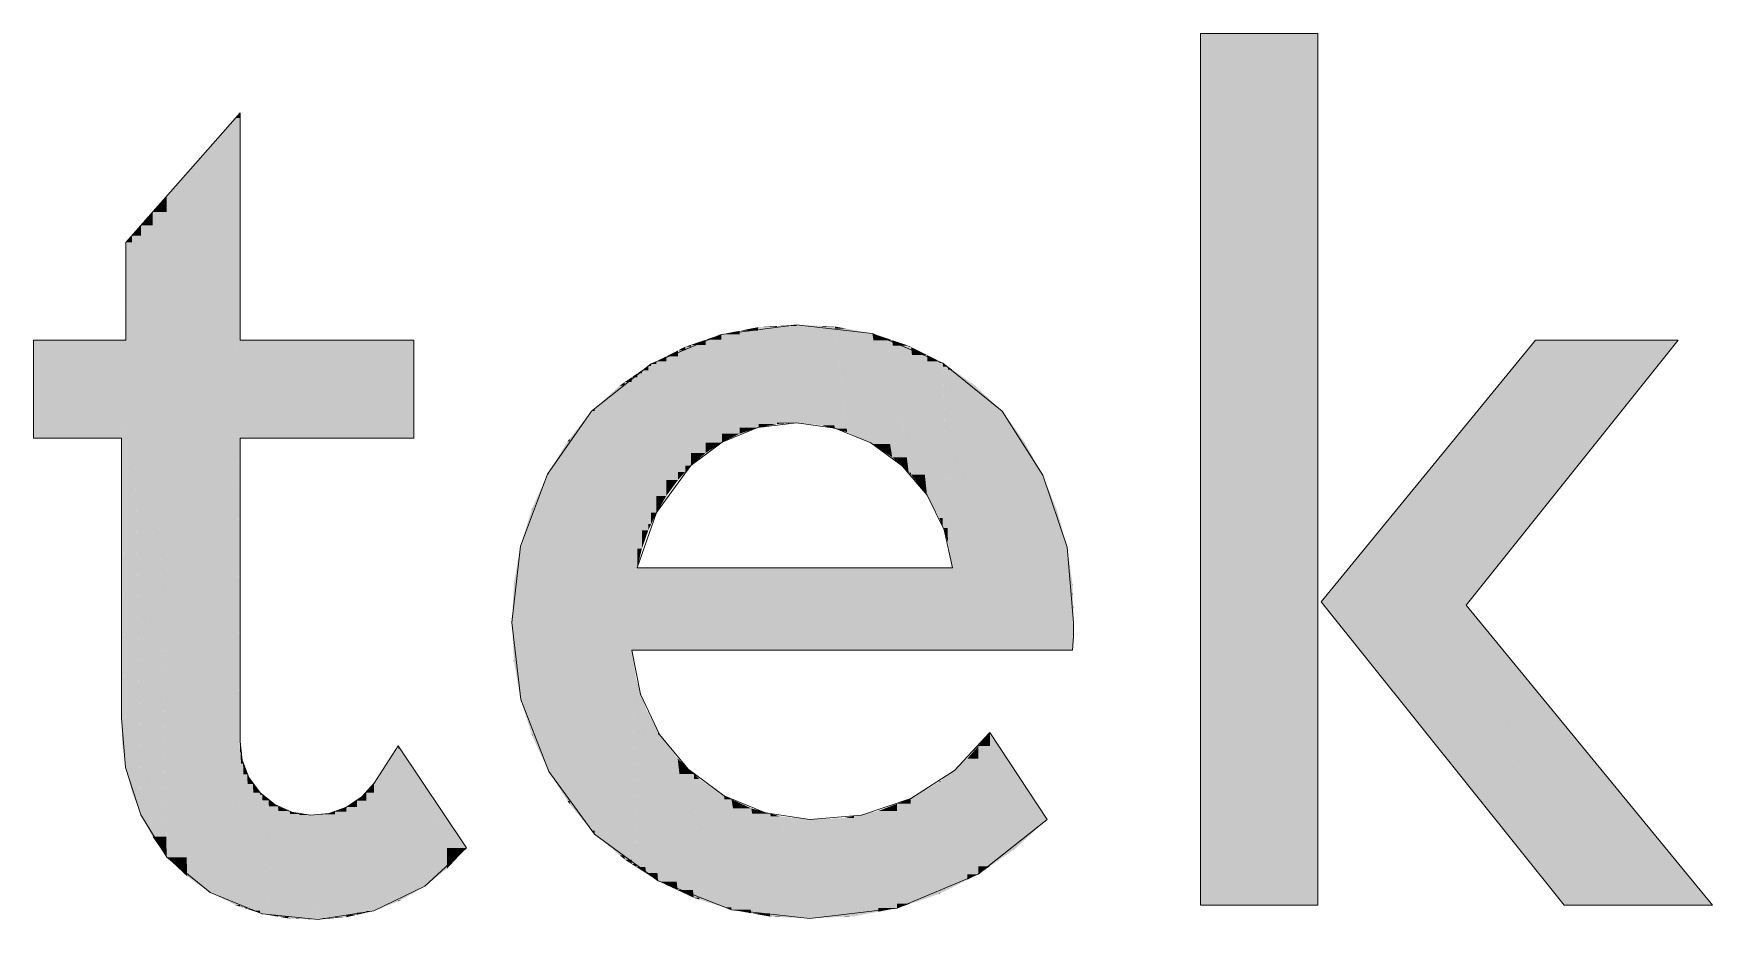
# Model space of a CAD drawing. Extents: x -1 to 1342, y -35 to 723.
# Drawn here: x 1240.482 to 1244.39, y 283.967 to 286.028 of the extents above; entities that cross this region are included whole.
import ezdxf

# ---------------------------------------------------------------- set-up
doc = ezdxf.new("R2010")
doc.units = 0
doc.layers.get('0').update_dxf_attribs({"lineweight": 18})
doc.layers.add('P11_Plankopf_Ausführung_AF_4_800 Plankopf', color=7, linetype='Continuous', lineweight=25)

# ---------------------------------------------------------------- blocks, each defined once
blk = doc.blocks.new('Referenz-A0SKLQSHLL', base_point=(1054.4775, 131.3883))
at = {"layer": 'P11_Plankopf_Ausführung_AF_4_800 Plankopf', "color": 0, "linetype": 'Continuous', "lineweight": 13, "ltscale": 16.9}
for p, q in [((1243.198, 286.0283), (1243.198, 284.0003)), ((1243.4717, 286.0283), (1243.198, 286.0283)), ((1243.4717, 284.0003), (1243.4717, 286.0283)), ((1240.9629, 285.844), (1240.6969, 285.5422)), ((1240.9629, 285.3146), (1240.9629, 285.844)), ((1240.6969, 285.5422), (1240.6969, 285.3146)), ((1242.2581, 285.3504), (1242.0827, 285.3282)), ((1242.4347, 285.3303), (1242.2581, 285.3504)), ((1240.6969, 285.3146), (1240.4822, 285.3146)), ((1240.4822, 285.3146), (1240.4822, 285.087)), ((1241.3673, 285.3146), (1240.9629, 285.3146)), ((1241.3673, 285.087), (1241.3673, 285.3146)), ((1242.0827, 285.3282), (1241.9197, 285.2596)), ((1242.5987, 285.2616), (1242.4347, 285.3303)), ((1243.9781, 285.3149), (1243.4793, 284.7062)), ((1243.8169, 284.6983), (1244.3105, 285.3149)), ((1244.3105, 285.3149), (1243.9781, 285.3149)), ((1242.7369, 285.1497), (1242.5987, 285.2616)), ((1241.9197, 285.2596), (1241.7812, 285.1497)), ((1241.7812, 285.1497), (1241.6784, 285.003)), ((1242.8314, 285.0006), (1242.7369, 285.1497)), ((1242.1684, 285.1113), (1242.0847, 285.0773)), ((1242.2581, 285.1228), (1242.1684, 285.1113)), ((1242.3473, 285.1098), (1242.2581, 285.1228)), ((1242.4307, 285.0758), (1242.3473, 285.1098)), ((1240.4822, 285.087), (1240.687, 285.087)), ((1240.687, 285.087), (1240.687, 284.435)), ((1240.9629, 284.3812), (1240.9629, 285.087)), ((1240.9629, 285.087), (1241.3673, 285.087)), ((1242.0847, 285.0773), (1242.0123, 285.0231)), ((1242.5036, 285.0228), (1242.4307, 285.0758)), ((1241.6784, 285.003), (1241.6153, 284.8355)), ((1242.0123, 285.0231), (1241.9321, 284.9135)), ((1242.5618, 284.954), (1242.5036, 285.0228)), ((1242.8878, 284.8333), (1242.8314, 285.0006)), ((1242.6017, 284.8732), (1242.5618, 284.954)), ((1241.9321, 284.9135), (1241.8874, 284.7852)), ((1242.6212, 284.7852), (1242.6017, 284.8732)), ((1241.6153, 284.8355), (1241.5958, 284.6575)), ((1242.9029, 284.6575), (1242.8878, 284.8333)), ((1242.6212, 284.7852), (1241.8874, 284.7852)), ((1243.4793, 284.7062), (1244.0445, 284.0003)), ((1244.3899, 284.0003), (1243.8169, 284.6983)), ((1241.5958, 284.6575), (1241.616, 284.4786)), ((1242.9026, 284.6254), (1242.9029, 284.6575)), ((1242.9002, 284.5934), (1242.9026, 284.6254)), ((1241.8745, 284.5934), (1241.8948, 284.4912)), ((1241.8745, 284.5934), (1242.9002, 284.5934)), ((1241.8948, 284.4912), (1241.9394, 284.3969)), ((1241.616, 284.4786), (1241.6815, 284.3109)), ((1240.687, 284.435), (1240.6964, 284.3201)), ((1242.6254, 284.3136), (1242.7081, 284.4016)), ((1242.8413, 284.1996), (1242.7081, 284.4016)), ((1240.9629, 284.3812), (1240.9676, 284.3377)), ((1241.3312, 284.371), (1241.2749, 284.2841)), ((1241.4896, 284.1332), (1241.3312, 284.371)), ((1241.9394, 284.3969), (1242.0057, 284.3164)), ((1240.9676, 284.3377), (1240.9835, 284.2969)), ((1240.6964, 284.3201), (1240.7321, 284.2104)), ((1240.9835, 284.2969), (1241.0093, 284.2616)), ((1241.2461, 284.2521), (1241.2749, 284.2841)), ((1241.6815, 284.3109), (1241.788, 284.1657)), ((1242.0057, 284.3164), (1242.0895, 284.2544)), ((1242.5238, 284.2483), (1242.6254, 284.3136)), ((1241.0093, 284.2616), (1241.0435, 284.2342)), ((1241.2103, 284.2282), (1241.2461, 284.2521)), ((1242.0895, 284.2544), (1242.1859, 284.2147)), ((1242.4095, 284.2095), (1242.5238, 284.2483)), ((1240.7321, 284.2104), (1240.7921, 284.1118)), ((1241.0435, 284.2342), (1241.0835, 284.2165)), ((1241.0835, 284.2165), (1241.1268, 284.2098)), ((1241.1268, 284.2098), (1241.1697, 284.2138)), ((1241.1697, 284.2138), (1241.2103, 284.2282)), ((1242.1859, 284.2147), (1242.2891, 284.1996)), ((1242.2891, 284.1996), (1242.4095, 284.2095)), ((1242.6812, 284.0721), (1242.8413, 284.1996)), ((1241.3929, 284.044), (1241.4896, 284.1332)), ((1241.788, 284.1657), (1241.9357, 284.0566)), ((1240.7921, 284.1118), (1240.8936, 284.0295)), ((1241.9357, 284.0566), (1242.1066, 283.9896)), ((1242.4923, 283.9933), (1242.6812, 284.0721)), ((1240.8936, 284.0295), (1241.0144, 283.9799)), ((1241.2745, 283.9869), (1241.3929, 284.044)), ((1241.0144, 283.9799), (1241.1445, 283.967)), ((1241.1445, 283.967), (1241.2745, 283.9869)), ((1242.1066, 283.9896), (1242.2891, 283.9693)), ((1242.2891, 283.9693), (1242.4923, 283.9933)), ((1243.198, 284.0003), (1243.4717, 284.0003)), ((1244.0445, 284.0003), (1244.3899, 284.0003))]:
    blk.add_line(p, q, dxfattribs=at)
at = {"layer": 'P11_Plankopf_Ausführung_AF_4_800 Plankopf', "color": 0, "linetype": 'Continuous', "lineweight": 0, "ltscale": 0.0169}
for points in [[(1243.198, 284.0003), (1243.4717, 284.0003), (1243.198, 286.0283)], [(1243.4717, 284.0003), (1243.4717, 286.0283), (1243.198, 286.0283)], [(1240.9522, 285.7653), (1240.8936, 285.7653), (1240.9522, 285.8318)], [(1240.9629, 285.8318), (1240.9522, 285.8318), (1240.9629, 285.844)], [(1240.9629, 284.0003), (1240.9522, 284.0003), (1240.9522, 285.8318)], [(1240.9629, 285.3146), (1240.9629, 285.8318), (1240.9522, 285.8318)], [(1240.9629, 284.3812), (1240.9607, 284.3812), (1240.9522, 285.8318)], [(1240.9629, 285.087), (1240.9577, 285.087), (1240.9522, 285.8318)], [(1240.9629, 285.3146), (1240.9596, 285.3146), (1240.9522, 285.8318)], [(1240.8936, 285.7044), (1240.8398, 285.7044), (1240.8936, 285.7653)], [(1240.9512, 284.0295), (1240.8936, 284.0295), (1240.8936, 285.7653)], [(1240.9522, 284.0003), (1240.9522, 285.7653), (1240.8936, 285.7653)], [(1240.8398, 285.6502), (1240.7921, 285.6502), (1240.8398, 285.7044)], [(1240.8924, 284.067), (1240.8398, 284.067), (1240.8398, 285.7044)], [(1240.8936, 284.0295), (1240.8936, 285.7044), (1240.8398, 285.7044)], [(1240.7592, 285.5821), (1240.7321, 285.5821), (1240.7592, 285.6129)], [(1240.7921, 285.6129), (1240.7592, 285.6129), (1240.7921, 285.6502)], [(1240.791, 284.1593), (1240.7592, 284.1593), (1240.7592, 285.6129)], [(1240.7921, 284.1118), (1240.7921, 285.6129), (1240.7592, 285.6129)], [(1240.8385, 284.1118), (1240.7921, 284.1118), (1240.7921, 285.6502)], [(1240.8398, 284.067), (1240.8398, 285.6502), (1240.7921, 285.6502)], [(1240.7321, 285.5583), (1240.711, 285.5583), (1240.7321, 285.5821)], [(1240.7582, 284.2104), (1240.7321, 284.2104), (1240.7321, 285.5821)], [(1240.7592, 284.1593), (1240.7592, 285.5821), (1240.7321, 285.5821)], [(1240.711, 285.5422), (1240.6969, 285.5422), (1240.711, 285.5583)], [(1240.6994, 285.3146), (1240.6969, 285.3146), (1240.6969, 285.5422)], [(1240.711, 284.2642), (1240.711, 285.5422), (1240.6969, 285.5422)], [(1240.7312, 284.2642), (1240.711, 284.2642), (1240.711, 285.5583)], [(1240.7321, 284.2104), (1240.7321, 285.5583), (1240.711, 285.5583)], [(1242.1684, 285.3366), (1242.1255, 285.3366), (1242.1684, 285.345)], [(1242.1696, 285.345), (1242.1684, 285.345), (1242.1696, 285.3452)], [(1242.1696, 285.1115), (1242.1684, 285.1115), (1242.1684, 285.345)], [(1242.1696, 285.1115), (1242.1696, 285.345), (1242.1684, 285.345)], [(1242.2129, 285.3452), (1242.1696, 285.3452), (1242.2129, 285.3477)], [(1242.2129, 285.1199), (1242.1696, 285.1199), (1242.1696, 285.3452)], [(1242.2129, 285.1199), (1242.2129, 285.3452), (1242.1696, 285.3452)], [(1242.2581, 285.3477), (1242.2129, 285.3477), (1242.2581, 285.3504)], [(1242.2581, 285.1228), (1242.2129, 285.1228), (1242.2129, 285.3477)], [(1242.2581, 285.1228), (1242.2581, 285.3477), (1242.2129, 285.3477)], [(1242.3163, 285.1228), (1242.2581, 285.1228), (1242.2581, 285.3504)], [(1242.3179, 285.3479), (1242.2587, 285.3479), (1242.2581, 285.3504)], [(1242.3179, 285.1165), (1242.3179, 285.3479), (1242.2587, 285.3479)], [(1242.3462, 285.1165), (1242.3179, 285.1165), (1242.3179, 285.3479)], [(1242.3471, 285.3466), (1242.3181, 285.3466), (1242.3179, 285.3479)], [(1242.3471, 285.1086), (1242.3471, 285.3466), (1242.3181, 285.3466)], [(1242.375, 285.1086), (1242.3471, 285.1086), (1242.3471, 285.3466)], [(1242.376, 285.3413), (1242.3478, 285.3413), (1242.3471, 285.3466)], [(1242.376, 285.1007), (1242.376, 285.3413), (1242.3478, 285.3413)], [(1242.4256, 285.1007), (1242.376, 285.1007), (1242.376, 285.3413)], [(1242.4307, 285.3311), (1242.3781, 285.3311), (1242.376, 285.3413)], [(1240.4822, 285.087), (1240.687, 285.087), (1240.4822, 285.3146)], [(1240.687, 285.087), (1240.687, 285.3146), (1240.4822, 285.3146)], [(1240.6873, 285.087), (1240.687, 285.087), (1240.687, 285.3146)], [(1240.6883, 284.3773), (1240.6883, 285.3146), (1240.687, 285.3146)], [(1240.6959, 284.3773), (1240.6883, 284.3773), (1240.6883, 285.3146)], [(1240.6964, 284.3201), (1240.6964, 285.3146), (1240.6883, 285.3146)], [(1240.6969, 284.3201), (1240.6964, 284.3201), (1240.6964, 285.3146)], [(1240.6969, 284.3184), (1240.6969, 285.3146), (1240.6964, 285.3146)], [(1240.711, 284.2642), (1240.6994, 285.3146), (1240.6969, 285.3146)], [(1240.7103, 284.3184), (1240.6969, 284.3184), (1240.6969, 285.3146)], [(1240.9629, 285.087), (1240.9629, 285.3146), (1240.9596, 285.3146)], [(1240.9629, 285.087), (1241.3673, 285.087), (1240.9629, 285.3146)], [(1241.3673, 285.087), (1241.3673, 285.3146), (1240.9629, 285.3146)], [(1242.0123, 285.2994), (1241.9989, 285.2994), (1242.0123, 285.304)], [(1242.0468, 285.304), (1242.0123, 285.304), (1242.0468, 285.3158)], [(1242.0468, 285.0525), (1242.0123, 285.0525), (1242.0123, 285.304)], [(1242.0468, 285.0525), (1242.0468, 285.304), (1242.0123, 285.304)], [(1242.0827, 285.3158), (1242.0468, 285.3158), (1242.0827, 285.3282)], [(1242.0827, 285.076), (1242.0468, 285.076), (1242.0468, 285.3158)], [(1242.0827, 285.076), (1242.0827, 285.3158), (1242.0468, 285.3158)], [(1242.0847, 285.3282), (1242.0827, 285.3282), (1242.0847, 285.3285)], [(1242.0847, 285.0773), (1242.0827, 285.0773), (1242.0827, 285.3282)], [(1242.0847, 285.0773), (1242.0847, 285.3282), (1242.0827, 285.3282)], [(1242.1255, 285.3285), (1242.0847, 285.3285), (1242.1255, 285.3366)], [(1242.1255, 285.097), (1242.0847, 285.097), (1242.0847, 285.3285)], [(1242.1255, 285.097), (1242.1255, 285.3285), (1242.0847, 285.3285)], [(1242.1684, 285.1113), (1242.1255, 285.1113), (1242.1255, 285.3366)], [(1242.1684, 285.1113), (1242.1684, 285.3366), (1242.1255, 285.3366)], [(1242.4307, 285.0758), (1242.4307, 285.3311), (1242.3781, 285.3311)], [(1242.4347, 285.0758), (1242.4307, 285.0758), (1242.4307, 285.3311)], [(1242.4347, 285.3303), (1242.4307, 285.3303), (1242.4307, 285.3311)], [(1242.4347, 285.0731), (1242.4347, 285.3303), (1242.4307, 285.3303)], [(1242.4759, 285.0731), (1242.4347, 285.0731), (1242.4347, 285.3303)], [(1242.4808, 285.3148), (1242.4372, 285.3148), (1242.4347, 285.3303)], [(1242.4808, 285.0424), (1242.4808, 285.3148), (1242.4372, 285.3148)], [(1242.5147, 285.0424), (1242.4808, 285.0424), (1242.4808, 285.3148)], [(1242.5192, 285.3018), (1242.4824, 285.3018), (1242.4808, 285.3148)], [(1242.5192, 285.0067), (1242.5192, 285.3018), (1242.4824, 285.3018)], [(1242.5247, 285.0067), (1242.5192, 285.0067), (1242.5192, 285.3018)], [(1242.5248, 285.2989), (1242.5192, 285.2989), (1242.5192, 285.3018)], [(1243.9781, 285.1183), (1243.8169, 285.1183), (1243.9781, 285.3149)], [(1243.9781, 284.8996), (1244.3105, 285.3149), (1243.9781, 285.3149)], [(1241.9321, 285.2596), (1241.9197, 285.2596), (1241.9321, 285.2658)], [(1241.9552, 285.2658), (1241.9321, 285.2658), (1241.9552, 285.2774)], [(1241.9552, 284.9526), (1241.9321, 284.9526), (1241.9321, 285.2658)], [(1241.9552, 284.9526), (1241.9552, 285.2658), (1241.9321, 285.2658)], [(1241.982, 285.2774), (1241.9552, 285.2774), (1241.982, 285.2909)], [(1241.982, 284.9893), (1241.9552, 284.9893), (1241.9552, 285.2774)], [(1241.982, 284.9893), (1241.982, 285.2774), (1241.9552, 285.2774)], [(1241.9989, 285.2909), (1241.982, 285.2909), (1241.9989, 285.2994)], [(1241.9989, 285.0081), (1241.982, 285.0081), (1241.982, 285.2909)], [(1241.9989, 285.0081), (1241.9989, 285.2909), (1241.982, 285.2909)], [(1242.0123, 285.0231), (1241.9989, 285.0231), (1241.9989, 285.2994)], [(1242.0123, 285.0231), (1242.0123, 285.2994), (1241.9989, 285.2994)], [(1242.5248, 285.0015), (1242.5248, 285.2989), (1242.5192, 285.2989)], [(1242.5567, 285.0015), (1242.5248, 285.0015), (1242.5248, 285.2989)], [(1242.5618, 285.2803), (1242.5268, 285.2803), (1242.5248, 285.2989)], [(1242.5618, 284.954), (1242.5618, 285.2803), (1242.5268, 285.2803)], [(1242.5866, 284.954), (1242.5618, 284.954), (1242.5618, 285.2803)], [(1242.5906, 285.2657), (1242.5629, 285.2657), (1242.5618, 285.2803)], [(1242.5906, 284.9012), (1242.5906, 285.2657), (1242.5629, 285.2657)], [(1242.5982, 284.9012), (1242.5906, 284.9012), (1242.5906, 285.2657)], [(1242.5987, 285.2616), (1242.5907, 285.2616), (1242.5906, 285.2657)], [(1242.5987, 284.8781), (1242.5987, 285.2616), (1242.5907, 285.2616)], [(1242.6096, 284.8781), (1242.5987, 284.8781), (1242.5987, 285.2616)], [(1242.6106, 285.2533), (1242.599, 285.2533), (1242.5987, 285.2616)], [(1241.8745, 285.2173), (1241.8582, 285.2173), (1241.8745, 285.2285)], [(1241.8874, 285.2285), (1241.8745, 285.2285), (1241.8874, 285.2374)], [(1241.8745, 284.5934), (1241.8874, 284.5934), (1241.8745, 285.2285)], [(1241.8874, 284.5934), (1241.8874, 285.2285), (1241.8745, 285.2285)], [(1241.8981, 285.2374), (1241.8874, 285.2374), (1241.8981, 285.2447)], [(1241.8981, 284.8294), (1241.8874, 284.8294), (1241.8874, 285.2374)], [(1241.8981, 284.8294), (1241.8981, 285.2374), (1241.8874, 285.2374)], [(1241.913, 285.2447), (1241.8981, 285.2447), (1241.913, 285.2549)], [(1241.913, 284.8723), (1241.8981, 284.8723), (1241.8981, 285.2447)], [(1241.913, 284.8723), (1241.913, 285.2447), (1241.8981, 285.2447)], [(1241.9197, 285.2549), (1241.913, 285.2549), (1241.9197, 285.2596)], [(1241.9197, 284.8868), (1241.913, 284.8868), (1241.913, 285.2549)], [(1241.9197, 284.8868), (1241.9197, 285.2549), (1241.913, 285.2549)], [(1241.9321, 284.9135), (1241.9197, 284.9135), (1241.9197, 285.2596)], [(1241.9321, 284.9135), (1241.9321, 285.2596), (1241.9197, 285.2596)], [(1242.6106, 284.8444), (1242.6106, 285.2533), (1242.599, 285.2533)], [(1242.6199, 284.8444), (1242.6106, 284.8444), (1242.6106, 285.2533)], [(1242.6212, 285.2459), (1242.6108, 285.2459), (1242.6106, 285.2533)], [(1242.6212, 284.7852), (1242.6212, 285.2459), (1242.6108, 285.2459)], [(1242.6212, 284.5934), (1242.6718, 284.5934), (1242.6212, 285.2459)], [(1242.6718, 285.2105), (1242.624, 285.2105), (1242.6212, 285.2459)], [(1241.8467, 285.1559), (1241.788, 285.1559), (1241.8467, 285.2093)], [(1241.8582, 285.2093), (1241.8467, 285.2093), (1241.8582, 285.2173)], [(1241.8581, 284.116), (1241.8467, 284.116), (1241.8467, 285.2093)], [(1241.8582, 284.1063), (1241.8582, 285.2093), (1241.8467, 285.2093)], [(1241.8744, 284.1063), (1241.8582, 284.1063), (1241.8582, 285.2173)], [(1241.8745, 284.0958), (1241.8745, 285.2173), (1241.8582, 285.2173)], [(1242.6718, 284.5934), (1242.6718, 285.2105), (1242.624, 285.2105)], [(1242.6718, 284.5934), (1242.7369, 284.5934), (1242.6718, 285.2105)], [(1242.7369, 285.1497), (1242.6782, 285.1497), (1242.6718, 285.2105)], [(1241.7812, 285.0856), (1241.73, 285.0856), (1241.7812, 285.1497)], [(1241.788, 285.1497), (1241.7812, 285.1497), (1241.788, 285.1559)], [(1241.788, 284.1738), (1241.7812, 284.1738), (1241.7812, 285.1497)], [(1241.788, 284.1657), (1241.788, 285.1497), (1241.7812, 285.1497)], [(1241.8439, 284.1657), (1241.788, 284.1657), (1241.788, 285.1559)], [(1241.8467, 284.116), (1241.8467, 285.1559), (1241.788, 285.1559)], [(1242.7369, 284.5934), (1242.7369, 285.1497), (1242.6782, 285.1497)], [(1242.7369, 284.5934), (1242.7886, 284.5934), (1242.7369, 285.1497)], [(1242.7886, 285.078), (1242.7435, 285.078), (1242.7369, 285.1497)], [(1242.1255, 285.097), (1242.1684, 285.1113), (1242.1255, 285.1113)], [(1242.1684, 285.1113), (1242.1696, 285.1115), (1242.1684, 285.1115)], [(1242.1696, 285.1115), (1242.2129, 285.1199), (1242.1696, 285.1199)], [(1242.2129, 285.1199), (1242.2581, 285.1228), (1242.2129, 285.1228)], [(1242.3179, 285.1165), (1242.3163, 285.1228), (1242.2581, 285.1228)], [(1242.3471, 285.1086), (1242.3462, 285.1165), (1242.3179, 285.1165)], [(1242.376, 285.1007), (1242.375, 285.1086), (1242.3471, 285.1086)], [(1243.8169, 284.7062), (1243.4793, 284.7062), (1243.8169, 285.1183)], [(1243.9781, 284.8996), (1243.8169, 284.8996), (1243.8169, 285.1183)], [(1243.9781, 284.8996), (1243.9781, 285.1183), (1243.8169, 285.1183)], [(1240.6883, 284.3773), (1240.6873, 285.087), (1240.687, 285.087)], [(1240.6882, 284.435), (1240.687, 284.435), (1240.687, 285.087)], [(1240.9629, 284.3812), (1240.9629, 285.087), (1240.9577, 285.087)], [(1241.7252, 285.0081), (1241.6815, 285.0081), (1241.7252, 285.0796)], [(1241.73, 285.0796), (1241.7252, 285.0796), (1241.73, 285.0856)], [(1241.73, 284.2424), (1241.7252, 284.2424), (1241.7252, 285.0796)], [(1241.73, 284.2348), (1241.73, 285.0796), (1241.7252, 285.0796)], [(1241.7778, 284.2348), (1241.73, 284.2348), (1241.73, 285.0856)], [(1241.7812, 284.1738), (1241.7812, 285.0856), (1241.73, 285.0856)], [(1242.0468, 285.0525), (1242.0827, 285.076), (1242.0468, 285.076)], [(1242.0827, 285.076), (1242.0847, 285.0773), (1242.0827, 285.0773)], [(1242.0847, 285.0773), (1242.1255, 285.097), (1242.0847, 285.097)], [(1242.4307, 285.0758), (1242.4256, 285.1007), (1242.376, 285.1007)], [(1242.4347, 285.0731), (1242.4347, 285.0758), (1242.4307, 285.0758)], [(1242.4808, 285.0424), (1242.4759, 285.0731), (1242.4347, 285.0731)], [(1242.7886, 284.5934), (1242.7886, 285.078), (1242.7435, 285.078)], [(1242.7886, 284.5934), (1242.8314, 284.5934), (1242.7886, 285.078)], [(1242.8314, 285.0006), (1242.7954, 285.0006), (1242.7886, 285.078)], [(1242.0123, 285.0231), (1242.0468, 285.0525), (1242.0123, 285.0525)], [(1242.5192, 285.0067), (1242.5147, 285.0424), (1242.4808, 285.0424)], [(1241.6784, 284.925), (1241.6433, 284.925), (1241.6784, 285.003)], [(1241.6815, 285.003), (1241.6784, 285.003), (1241.6815, 285.0081)], [(1241.6815, 284.3175), (1241.6784, 284.3175), (1241.6784, 285.003)], [(1241.6815, 284.3109), (1241.6815, 285.003), (1241.6784, 285.003)], [(1241.7213, 284.3109), (1241.6815, 284.3109), (1241.6815, 285.0081)], [(1241.7252, 284.2424), (1241.7252, 285.0081), (1241.6815, 285.0081)], [(1241.9552, 284.9526), (1241.982, 284.9893), (1241.9552, 284.9893)], [(1241.982, 284.9893), (1241.9989, 285.0081), (1241.982, 285.0081)], [(1241.9989, 285.0081), (1242.0123, 285.0231), (1241.9989, 285.0231)], [(1242.5248, 285.0015), (1242.5247, 285.0067), (1242.5192, 285.0067)], [(1242.5618, 284.954), (1242.5567, 285.0015), (1242.5248, 285.0015)], [(1242.8314, 284.5934), (1242.8314, 285.0006), (1242.7954, 285.0006)], [(1242.8314, 284.5934), (1242.8646, 284.5934), (1242.8314, 285.0006)], [(1242.8646, 284.9187), (1242.8381, 284.9187), (1242.8314, 285.0006)], [(1241.9321, 284.9135), (1241.9552, 284.9526), (1241.9321, 284.9526)], [(1242.5906, 284.9012), (1242.5866, 284.954), (1242.5618, 284.954)], [(1241.6416, 284.8377), (1241.616, 284.8377), (1241.6416, 284.9212)], [(1241.6433, 284.9212), (1241.6416, 284.9212), (1241.6433, 284.925)], [(1241.6433, 284.3979), (1241.6416, 284.3979), (1241.6416, 284.9212)], [(1241.6433, 284.3926), (1241.6433, 284.9212), (1241.6416, 284.9212)], [(1241.6741, 284.3926), (1241.6433, 284.3926), (1241.6433, 284.925)], [(1241.6784, 284.3175), (1241.6784, 284.925), (1241.6433, 284.925)], [(1241.9197, 284.8868), (1241.9321, 284.9135), (1241.9197, 284.9135)], [(1242.8646, 284.5934), (1242.8646, 284.9187), (1242.8381, 284.9187)], [(1242.8646, 284.5934), (1242.8878, 284.5934), (1242.8646, 284.9187)], [(1242.8878, 284.8333), (1242.8707, 284.8333), (1242.8646, 284.9187)], [(1241.8981, 284.8294), (1241.913, 284.8723), (1241.8981, 284.8723)], [(1241.913, 284.8723), (1241.9197, 284.8868), (1241.913, 284.8868)], [(1242.5987, 284.8781), (1242.5982, 284.9012), (1242.5906, 284.9012)], [(1242.6106, 284.8444), (1242.6096, 284.8781), (1242.5987, 284.8781)], [(1243.8169, 284.6983), (1243.9781, 284.8996), (1243.8169, 284.8996)], [(1241.6153, 284.7477), (1241.6001, 284.7477), (1241.6153, 284.8355)], [(1241.616, 284.8355), (1241.6153, 284.8355), (1241.616, 284.8377)], [(1241.616, 284.4823), (1241.6153, 284.4823), (1241.6153, 284.8355)], [(1241.616, 284.4786), (1241.616, 284.8355), (1241.6153, 284.8355)], [(1241.6369, 284.4786), (1241.616, 284.4786), (1241.616, 284.8377)], [(1241.6416, 284.3979), (1241.6416, 284.8377), (1241.616, 284.8377)], [(1242.6212, 284.7852), (1242.6199, 284.8444), (1242.6106, 284.8444)], [(1242.8878, 284.5934), (1242.8878, 284.8333), (1242.8707, 284.8333)], [(1242.8878, 284.5934), (1242.9002, 284.5934), (1242.8878, 284.8333)], [(1242.9002, 284.7489), (1242.8922, 284.7489), (1242.8878, 284.8333)], [(1241.8874, 284.7852), (1241.8981, 284.8294), (1241.8874, 284.8294)], [(1241.8874, 284.5934), (1242.6212, 284.5934), (1241.8874, 284.7852)], [(1242.6212, 284.5934), (1242.6212, 284.7852), (1241.8874, 284.7852)], [(1241.6, 284.6575), (1241.5958, 284.6575), (1241.6, 284.7471)], [(1241.6001, 284.7471), (1241.6, 284.7471), (1241.6001, 284.7477)], [(1241.6001, 284.5695), (1241.6, 284.5695), (1241.6, 284.7471)], [(1241.6001, 284.5674), (1241.6001, 284.7471), (1241.6, 284.7471)], [(1241.6104, 284.5674), (1241.6001, 284.5674), (1241.6001, 284.7477)], [(1241.6153, 284.4823), (1241.6153, 284.7477), (1241.6001, 284.7477)], [(1242.9002, 284.5934), (1242.9002, 284.7489), (1242.8922, 284.7489)], [(1242.9007, 284.5979), (1242.9002, 284.5979), (1242.9002, 284.7489)], [(1242.9007, 284.7459), (1242.9002, 284.7459), (1242.9002, 284.7489)], [(1242.9007, 284.5979), (1242.9007, 284.7459), (1242.9002, 284.7459)], [(1242.9013, 284.6041), (1242.9007, 284.6041), (1242.9007, 284.7459)], [(1242.9013, 284.7226), (1242.9008, 284.7226), (1242.9007, 284.7459)], [(1242.9013, 284.6041), (1242.9013, 284.7226), (1242.9008, 284.7226)], [(1242.9021, 284.6147), (1242.9013, 284.6147), (1242.9013, 284.7226)], [(1242.9021, 284.6913), (1242.9015, 284.6913), (1242.9013, 284.7226)], [(1242.9021, 284.6147), (1242.9021, 284.6913), (1242.9015, 284.6913)], [(1242.9026, 284.6254), (1242.9021, 284.6254), (1242.9021, 284.6913)], [(1242.9026, 284.6692), (1242.9023, 284.6692), (1242.9021, 284.6913)], [(1243.8169, 284.2845), (1243.8169, 284.7062), (1243.4793, 284.7062)], [(1243.9518, 284.2845), (1243.8169, 284.2845), (1243.8169, 284.6983)], [(1244.0445, 284.4211), (1243.9073, 284.4211), (1243.8169, 284.6983)], [(1241.6, 284.5695), (1241.6, 284.6575), (1241.5958, 284.6575)], [(1242.9026, 284.6254), (1242.9026, 284.6692), (1242.9023, 284.6692)], [(1242.9029, 284.635), (1242.9026, 284.635), (1242.9026, 284.6692)], [(1242.9029, 284.6575), (1242.9028, 284.6575), (1242.9026, 284.6692)], [(1242.9029, 284.635), (1242.9029, 284.6575), (1242.9028, 284.6575)], [(1242.903, 284.6361), (1242.9029, 284.6361), (1242.9029, 284.6575)], [(1242.903, 284.6547), (1242.903, 284.6547), (1242.9029, 284.6575)], [(1242.9029, 284.635), (1242.903, 284.6361), (1242.9029, 284.6361)], [(1242.903, 284.6361), (1242.903, 284.6547), (1242.903, 284.6547)], [(1242.9031, 284.6468), (1242.903, 284.6468), (1242.903, 284.6547)], [(1242.903, 284.6361), (1242.9031, 284.6468), (1242.903, 284.6468)], [(1242.9002, 284.5934), (1242.9007, 284.5979), (1242.9002, 284.5979)], [(1242.9007, 284.5979), (1242.9013, 284.6041), (1242.9007, 284.6041)], [(1242.9013, 284.6041), (1242.9021, 284.6147), (1242.9013, 284.6147)], [(1242.9021, 284.6147), (1242.9026, 284.6254), (1242.9021, 284.6254)], [(1242.9026, 284.6254), (1242.9029, 284.635), (1242.9026, 284.635)], [(1241.6001, 284.5674), (1241.6001, 284.5695), (1241.6, 284.5695)], [(1241.6153, 284.4823), (1241.6104, 284.5674), (1241.6001, 284.5674)], [(1241.8851, 284.0958), (1241.8745, 284.0958), (1241.8745, 284.5934)], [(1241.8853, 284.5247), (1241.876, 284.5247), (1241.8745, 284.5934)], [(1241.8853, 284.0889), (1241.8853, 284.5247), (1241.876, 284.5247)], [(1241.9064, 284.0889), (1241.8853, 284.0889), (1241.8853, 284.5247)], [(1241.9071, 284.4586), (1241.8885, 284.4586), (1241.8853, 284.5247)], [(1241.616, 284.4786), (1241.616, 284.4823), (1241.6153, 284.4823)], [(1241.6416, 284.3979), (1241.6369, 284.4786), (1241.616, 284.4786)], [(1241.9071, 284.0749), (1241.9071, 284.4586), (1241.8885, 284.4586)], [(1241.9344, 284.0749), (1241.9071, 284.0749), (1241.9071, 284.4586)], [(1241.9357, 284.4041), (1241.911, 284.4041), (1241.9071, 284.4586)], [(1240.6883, 284.3773), (1240.6882, 284.435), (1240.687, 284.435)], [(1241.9357, 284.0566), (1241.9357, 284.4041), (1241.911, 284.4041)], [(1241.9394, 284.0566), (1241.9357, 284.0566), (1241.9357, 284.4041)], [(1241.9394, 284.3969), (1241.9357, 284.3969), (1241.9357, 284.4041)], [(1242.7081, 284.3706), (1242.6812, 284.3706), (1242.7081, 284.4016)], [(1242.7657, 284.1303), (1242.7081, 284.1303), (1242.7081, 284.4016)], [(1242.7657, 284.3143), (1242.7266, 284.3143), (1242.7081, 284.4016)], [(1244.0445, 284.0003), (1244.0445, 284.4211), (1243.9073, 284.4211)], [(1244.0445, 284.0003), (1244.3899, 284.0003), (1244.0445, 284.4211)], [(1240.6964, 284.3201), (1240.6959, 284.3773), (1240.6883, 284.3773)], [(1240.9629, 283.9968), (1240.9629, 284.3812), (1240.9607, 284.3812)], [(1240.9644, 283.9968), (1240.9629, 283.9968), (1240.9629, 284.3812)], [(1240.9644, 284.3549), (1240.963, 284.3549), (1240.9629, 284.3812)], [(1241.3312, 284.2841), (1241.2749, 284.2841), (1241.3312, 284.371)], [(1241.3358, 284.011), (1241.3312, 284.011), (1241.3312, 284.371)], [(1241.3358, 284.364), (1241.3312, 284.364), (1241.3312, 284.371)], [(1241.3358, 284.011), (1241.3358, 284.364), (1241.3312, 284.364)], [(1241.3929, 284.044), (1241.3358, 284.044), (1241.3358, 284.364)], [(1241.3929, 284.2782), (1241.3511, 284.2782), (1241.3358, 284.364)], [(1241.6433, 284.3926), (1241.6433, 284.3979), (1241.6416, 284.3979)], [(1241.6784, 284.3175), (1241.6741, 284.3926), (1241.6433, 284.3926)], [(1241.9394, 284.0548), (1241.9394, 284.3969), (1241.9357, 284.3969)], [(1241.9791, 284.0548), (1241.9394, 284.0548), (1241.9394, 284.3969)], [(1241.9814, 284.3414), (1241.9459, 284.3414), (1241.9394, 284.3969)], [(1242.6812, 284.3407), (1242.6553, 284.3407), (1242.6812, 284.3706)], [(1242.7081, 284.0906), (1242.6812, 284.0906), (1242.6812, 284.3706)], [(1242.7081, 284.0906), (1242.7081, 284.3706), (1242.6812, 284.3706)], [(1240.9644, 283.9963), (1240.9644, 284.3549), (1240.963, 284.3549)], [(1240.9699, 283.9963), (1240.9644, 283.9963), (1240.9644, 284.3549)], [(1240.9699, 284.3292), (1240.9648, 284.3292), (1240.9644, 284.3549)], [(1240.9699, 283.9945), (1240.9699, 284.3292), (1240.9648, 284.3292)], [(1240.9794, 283.9945), (1240.9699, 283.9945), (1240.9699, 284.3292)], [(1240.9795, 284.3047), (1240.9706, 284.3047), (1240.9699, 284.3292)], [(1241.9814, 284.0351), (1241.9814, 284.3414), (1241.9459, 284.3414)], [(1242.0169, 284.0351), (1241.9814, 284.0351), (1241.9814, 284.3414)], [(1242.0189, 284.3057), (1241.9855, 284.3057), (1241.9814, 284.3414)], [(1242.6553, 284.2891), (1242.5934, 284.2891), (1242.6553, 284.3407)], [(1242.6812, 284.0721), (1242.6553, 284.0721), (1242.6553, 284.3407)], [(1242.6812, 284.0721), (1242.6812, 284.3407), (1242.6553, 284.3407)], [(1240.6969, 284.3184), (1240.6969, 284.3201), (1240.6964, 284.3201)], [(1240.711, 284.2642), (1240.7103, 284.3184), (1240.6969, 284.3184)], [(1240.9795, 283.9913), (1240.9795, 284.3047), (1240.9706, 284.3047)], [(1240.9925, 283.9913), (1240.9795, 283.9913), (1240.9795, 284.3047)], [(1240.9927, 284.282), (1240.9804, 284.282), (1240.9795, 284.3047)], [(1241.2749, 284.2835), (1241.2745, 284.2835), (1241.2749, 284.2841)], [(1241.3312, 284.0092), (1241.2749, 284.0092), (1241.2749, 284.2841)], [(1241.3312, 284.0092), (1241.3312, 284.2841), (1241.2749, 284.2841)], [(1241.6815, 284.3109), (1241.6815, 284.3175), (1241.6784, 284.3175)], [(1241.7252, 284.2424), (1241.7213, 284.3109), (1241.6815, 284.3109)], [(1242.0189, 284.0174), (1242.0189, 284.3057), (1241.9855, 284.3057)], [(1242.0317, 284.0174), (1242.0189, 284.0174), (1242.0189, 284.3057)], [(1242.0319, 284.2934), (1242.0195, 284.2934), (1242.0189, 284.3057)], [(1242.0319, 284.0133), (1242.0319, 284.2934), (1242.0195, 284.2934)], [(1242.086, 284.0133), (1242.0319, 284.0133), (1242.0319, 284.2934)], [(1242.0895, 284.2544), (1242.0394, 284.2544), (1242.0319, 284.2934)], [(1242.5895, 284.2483), (1242.5238, 284.2483), (1242.5895, 284.2868)], [(1242.5934, 284.2868), (1242.5895, 284.2868), (1242.5934, 284.2891)], [(1242.5934, 284.028), (1242.5895, 284.028), (1242.5895, 284.2868)], [(1242.5934, 284.028), (1242.5934, 284.2868), (1242.5895, 284.2868)], [(1242.6553, 284.0591), (1242.5934, 284.0591), (1242.5934, 284.2891)], [(1242.6553, 284.0591), (1242.6553, 284.2891), (1242.5934, 284.2891)], [(1242.7657, 284.1303), (1242.7657, 284.3143), (1242.7266, 284.3143)], [(1242.8413, 284.1996), (1242.7657, 284.1996), (1242.7657, 284.3143)], [(1244.0445, 284.0003), (1243.9518, 284.2845), (1243.8169, 284.2845)], [(1240.7321, 284.2104), (1240.7312, 284.2642), (1240.711, 284.2642)], [(1240.9927, 283.987), (1240.9927, 284.282), (1240.9804, 284.282)], [(1241.009, 283.987), (1240.9927, 283.987), (1240.9927, 284.282)], [(1241.0093, 284.2616), (1240.9938, 284.2616), (1240.9927, 284.282)], [(1241.0093, 283.9815), (1241.0093, 284.2616), (1240.9938, 284.2616)], [(1241.0144, 283.9815), (1241.0093, 283.9815), (1241.0093, 284.2616)], [(1241.0144, 284.257), (1241.0094, 284.257), (1241.0093, 284.2616)], [(1241.0144, 283.9799), (1241.0144, 284.257), (1241.0094, 284.257)], [(1241.0288, 283.9799), (1241.0144, 283.9799), (1241.0144, 284.257)], [(1241.029, 284.2441), (1241.0151, 284.2441), (1241.0144, 284.257)], [(1241.2566, 284.2431), (1241.2348, 284.2431), (1241.2566, 284.262)], [(1241.2745, 284.262), (1241.2566, 284.262), (1241.2745, 284.2835)], [(1241.2745, 283.9869), (1241.2566, 283.9869), (1241.2566, 284.262)], [(1241.2745, 283.9869), (1241.2745, 284.262), (1241.2566, 284.262)], [(1241.2749, 283.9871), (1241.2745, 283.9871), (1241.2745, 284.2835)], [(1241.2749, 283.9871), (1241.2749, 284.2835), (1241.2745, 284.2835)], [(1241.3929, 284.044), (1241.3929, 284.2782), (1241.3511, 284.2782)], [(1241.4446, 284.085), (1241.3929, 284.085), (1241.3929, 284.2782)], [(1241.4446, 284.2007), (1241.4137, 284.2007), (1241.3929, 284.2782)], [(1242.0895, 283.995), (1242.0895, 284.2544), (1242.0394, 284.2544)], [(1242.1062, 283.995), (1242.0895, 283.995), (1242.0895, 284.2544)], [(1242.1066, 284.2465), (1242.09, 284.2465), (1242.0895, 284.2544)], [(1242.1066, 283.9896), (1242.1066, 284.2465), (1242.09, 284.2465)], [(1242.1513, 283.9896), (1242.1066, 283.9896), (1242.1066, 284.2465)], [(1242.1527, 284.2253), (1242.1103, 284.2253), (1242.1066, 284.2465)], [(1242.5238, 284.2361), (1242.4923, 284.2361), (1242.5238, 284.2483)], [(1242.5895, 284.0261), (1242.5238, 284.0261), (1242.5238, 284.2483)], [(1242.5895, 284.0261), (1242.5895, 284.2483), (1242.5238, 284.2483)], [(1240.7592, 284.1593), (1240.7582, 284.2104), (1240.7321, 284.2104)], [(1241.029, 283.9773), (1241.029, 284.2441), (1241.0151, 284.2441)], [(1241.0508, 283.9773), (1241.029, 283.9773), (1241.029, 284.2441)], [(1241.0511, 284.2298), (1241.0301, 284.2298), (1241.029, 284.2441)], [(1241.0511, 283.9735), (1241.0511, 284.2298), (1241.0301, 284.2298)], [(1241.0748, 283.9735), (1241.0511, 283.9735), (1241.0511, 284.2298)], [(1241.0752, 284.2192), (1241.0521, 284.2192), (1241.0511, 284.2298)], [(1241.0752, 283.9693), (1241.0752, 284.2192), (1241.0521, 284.2192)], [(1241.079, 283.9693), (1241.0752, 283.9693), (1241.0752, 284.2192)], [(1241.079, 284.2182), (1241.0752, 284.2182), (1241.0752, 284.2192)], [(1241.079, 283.9687), (1241.079, 284.2182), (1241.0752, 284.2182)], [(1241.1005, 283.9687), (1241.079, 283.9687), (1241.079, 284.2182)], [(1241.1006, 284.2125), (1241.0795, 284.2125), (1241.079, 284.2182)], [(1241.1006, 283.9681), (1241.1006, 284.2125), (1241.0795, 284.2125)], [(1241.1267, 283.9681), (1241.1006, 283.9681), (1241.1006, 284.2125)], [(1241.1268, 284.2098), (1241.1009, 284.2098), (1241.1006, 284.2125)], [(1241.1268, 283.9674), (1241.1268, 284.2098), (1241.1009, 284.2098)], [(1241.1445, 284.2098), (1241.1268, 284.2098), (1241.1445, 284.2107)], [(1241.1444, 283.9674), (1241.1268, 283.9674), (1241.1268, 284.2098)], [(1241.1445, 283.967), (1241.1445, 284.2098), (1241.1268, 284.2098)], [(1241.1555, 284.2107), (1241.1445, 284.2107), (1241.1555, 284.2113)], [(1241.1555, 283.9678), (1241.1445, 283.9678), (1241.1445, 284.2107)], [(1241.1555, 283.9678), (1241.1555, 284.2107), (1241.1445, 284.2107)], [(1241.1836, 284.2113), (1241.1555, 284.2113), (1241.1836, 284.2174)], [(1241.1836, 283.97), (1241.1555, 283.97), (1241.1555, 284.2113)], [(1241.1836, 283.97), (1241.1836, 284.2113), (1241.1555, 284.2113)], [(1241.2102, 284.2174), (1241.1836, 284.2174), (1241.2102, 284.2281)], [(1241.2102, 283.9721), (1241.1836, 283.9721), (1241.1836, 284.2174)], [(1241.2102, 283.9721), (1241.2102, 284.2174), (1241.1836, 284.2174)], [(1241.2103, 284.2281), (1241.2102, 284.2281), (1241.2103, 284.2282)], [(1241.2103, 283.9721), (1241.2102, 283.9721), (1241.2102, 284.2281)], [(1241.2103, 283.9721), (1241.2103, 284.2281), (1241.2102, 284.2281)], [(1241.2348, 284.2282), (1241.2103, 284.2282), (1241.2348, 284.2431)], [(1241.2348, 283.9778), (1241.2103, 283.9778), (1241.2103, 284.2282)], [(1241.2348, 283.9778), (1241.2348, 284.2282), (1241.2103, 284.2282)], [(1241.2566, 283.9828), (1241.2348, 283.9828), (1241.2348, 284.2431)], [(1241.2566, 283.9828), (1241.2566, 284.2431), (1241.2348, 284.2431)], [(1241.73, 284.2348), (1241.73, 284.2424), (1241.7252, 284.2424)], [(1241.7812, 284.1738), (1241.7778, 284.2348), (1241.73, 284.2348)], [(1242.1527, 283.9814), (1242.1527, 284.2253), (1242.1103, 284.2253)], [(1242.1958, 283.9814), (1242.1527, 283.9814), (1242.1527, 284.2253)], [(1242.1972, 284.2131), (1242.1549, 284.2131), (1242.1527, 284.2253)], [(1242.1972, 283.9734), (1242.1972, 284.2131), (1242.1549, 284.2131)], [(1242.2198, 283.9734), (1242.1972, 283.9734), (1242.1972, 284.2131)], [(1242.2198, 284.2068), (1242.1978, 284.2068), (1242.1972, 284.2131)], [(1242.2198, 283.9724), (1242.2198, 284.2068), (1242.1978, 284.2068)], [(1242.2882, 283.9724), (1242.2198, 283.9724), (1242.2198, 284.2068)], [(1242.2891, 284.1996), (1242.222, 284.1996), (1242.2198, 284.2068)], [(1242.3915, 284.2029), (1242.3696, 284.2029), (1242.3915, 284.2075)], [(1242.4486, 284.2075), (1242.3915, 284.2075), (1242.4486, 284.2193)], [(1242.4486, 283.985), (1242.3915, 283.985), (1242.3915, 284.2075)], [(1242.4486, 283.985), (1242.4486, 284.2075), (1242.3915, 284.2075)], [(1242.4923, 284.2193), (1242.4486, 284.2193), (1242.4923, 284.2361)], [(1242.4923, 283.9933), (1242.4486, 283.9933), (1242.4486, 284.2193)], [(1242.4923, 283.9933), (1242.4923, 284.2193), (1242.4486, 284.2193)], [(1242.5238, 284.0039), (1242.4923, 284.0039), (1242.4923, 284.2361)], [(1242.5238, 284.0039), (1242.5238, 284.2361), (1242.4923, 284.2361)], [(1241.4446, 284.085), (1241.4446, 284.2007), (1241.4137, 284.2007)], [(1241.4896, 284.1332), (1241.4446, 284.1332), (1241.4446, 284.2007)], [(1241.788, 284.1657), (1241.788, 284.1738), (1241.7812, 284.1738)], [(1242.2891, 283.9693), (1242.2891, 284.1996), (1242.222, 284.1996)], [(1242.3696, 284.1996), (1242.2891, 284.1996), (1242.3696, 284.2029)], [(1242.3696, 283.9732), (1242.2891, 283.9732), (1242.2891, 284.1996)], [(1242.3696, 283.9732), (1242.3696, 284.1996), (1242.2891, 284.1996)], [(1242.3915, 283.9742), (1242.3696, 283.9742), (1242.3696, 284.2029)], [(1242.3915, 283.9742), (1242.3915, 284.2029), (1242.3696, 284.2029)], [(1242.7657, 284.1303), (1242.8413, 284.1996), (1242.7657, 284.1996)], [(1240.7921, 284.1118), (1240.791, 284.1593), (1240.7592, 284.1593)], [(1241.4446, 284.085), (1241.4896, 284.1332), (1241.4446, 284.1332)], [(1241.8467, 284.116), (1241.8439, 284.1657), (1241.788, 284.1657)], [(1242.7081, 284.0906), (1242.7657, 284.1303), (1242.7081, 284.1303)], [(1240.8398, 284.067), (1240.8385, 284.1118), (1240.7921, 284.1118)], [(1241.8582, 284.1063), (1241.8581, 284.116), (1241.8467, 284.116)], [(1241.8745, 284.0958), (1241.8744, 284.1063), (1241.8582, 284.1063)], [(1241.8853, 284.0889), (1241.8851, 284.0958), (1241.8745, 284.0958)], [(1241.9071, 284.0749), (1241.9064, 284.0889), (1241.8853, 284.0889)], [(1242.6812, 284.0721), (1242.7081, 284.0906), (1242.6812, 284.0906)], [(1240.8936, 284.0295), (1240.8924, 284.067), (1240.8398, 284.067)], [(1241.3929, 284.044), (1241.4446, 284.085), (1241.3929, 284.085)], [(1241.9357, 284.0566), (1241.9344, 284.0749), (1241.9071, 284.0749)], [(1241.9394, 284.0548), (1241.9394, 284.0566), (1241.9357, 284.0566)], [(1241.9814, 284.0351), (1241.9791, 284.0548), (1241.9394, 284.0548)], [(1242.5934, 284.028), (1242.6553, 284.0591), (1242.5934, 284.0591)], [(1242.6553, 284.0591), (1242.6812, 284.0721), (1242.6553, 284.0721)], [(1240.9522, 284.0003), (1240.9512, 284.0295), (1240.8936, 284.0295)], [(1241.3312, 284.0092), (1241.3358, 284.011), (1241.3312, 284.011)], [(1241.3358, 284.011), (1241.3929, 284.044), (1241.3358, 284.044)], [(1242.0189, 284.0174), (1242.0169, 284.0351), (1241.9814, 284.0351)], [(1242.0319, 284.0133), (1242.0317, 284.0174), (1242.0189, 284.0174)], [(1242.0895, 283.995), (1242.086, 284.0133), (1242.0319, 284.0133)], [(1242.5238, 284.0039), (1242.5895, 284.0261), (1242.5238, 284.0261)], [(1242.5895, 284.0261), (1242.5934, 284.028), (1242.5895, 284.028)], [(1240.9629, 283.9968), (1240.9629, 284.0003), (1240.9522, 284.0003)], [(1240.9644, 283.9963), (1240.9644, 283.9968), (1240.9629, 283.9968)], [(1240.9699, 283.9945), (1240.9699, 283.9963), (1240.9644, 283.9963)], [(1240.9795, 283.9913), (1240.9794, 283.9945), (1240.9699, 283.9945)], [(1240.9927, 283.987), (1240.9925, 283.9913), (1240.9795, 283.9913)], [(1241.0093, 283.9815), (1241.009, 283.987), (1240.9927, 283.987)], [(1241.0144, 283.9799), (1241.0144, 283.9815), (1241.0093, 283.9815)], [(1241.029, 283.9773), (1241.0288, 283.9799), (1241.0144, 283.9799)], [(1241.0511, 283.9735), (1241.0508, 283.9773), (1241.029, 283.9773)], [(1241.0752, 283.9693), (1241.0748, 283.9735), (1241.0511, 283.9735)], [(1241.1836, 283.97), (1241.2102, 283.9721), (1241.1836, 283.9721)], [(1241.2102, 283.9721), (1241.2103, 283.9721), (1241.2102, 283.9721)], [(1241.2103, 283.9721), (1241.2348, 283.9778), (1241.2103, 283.9778)], [(1241.2348, 283.9778), (1241.2566, 283.9828), (1241.2348, 283.9828)], [(1241.2566, 283.9828), (1241.2745, 283.9869), (1241.2566, 283.9869)], [(1241.2745, 283.9869), (1241.2749, 283.9871), (1241.2745, 283.9871)], [(1241.2749, 283.9871), (1241.3312, 284.0092), (1241.2749, 284.0092)], [(1242.1066, 283.9896), (1242.1062, 283.995), (1242.0895, 283.995)], [(1242.1527, 283.9814), (1242.1513, 283.9896), (1242.1066, 283.9896)], [(1242.1972, 283.9734), (1242.1958, 283.9814), (1242.1527, 283.9814)], [(1242.2198, 283.9724), (1242.2198, 283.9734), (1242.1972, 283.9734)], [(1242.2891, 283.9693), (1242.2882, 283.9724), (1242.2198, 283.9724)], [(1242.2891, 283.9693), (1242.3696, 283.9732), (1242.2891, 283.9732)], [(1242.3696, 283.9732), (1242.3915, 283.9742), (1242.3696, 283.9742)], [(1242.3915, 283.9742), (1242.4486, 283.985), (1242.3915, 283.985)], [(1242.4486, 283.985), (1242.4923, 283.9933), (1242.4486, 283.9933)], [(1242.4923, 283.9933), (1242.5238, 284.0039), (1242.4923, 284.0039)], [(1241.079, 283.9687), (1241.079, 283.9693), (1241.0752, 283.9693)], [(1241.1006, 283.9681), (1241.1005, 283.9687), (1241.079, 283.9687)], [(1241.1268, 283.9674), (1241.1267, 283.9681), (1241.1006, 283.9681)], [(1241.1445, 283.967), (1241.1444, 283.9674), (1241.1268, 283.9674)], [(1241.1445, 283.967), (1241.1555, 283.9678), (1241.1445, 283.9678)], [(1241.1555, 283.9678), (1241.1836, 283.97), (1241.1555, 283.97)]]:
    blk.add_solid(points, dxfattribs=at)

msp = doc.modelspace()

# ---------------------------------------------------------------- block references
at = {"color": 8, "lineweight": 25, "ltscale": 0.25, "true_color": 0x808080}
msp.add_blockref('Referenz-A0SKLQSHLL', (1054.4775, 131.3883), dxfattribs=at)

doc.saveas('drawing.dxf')
